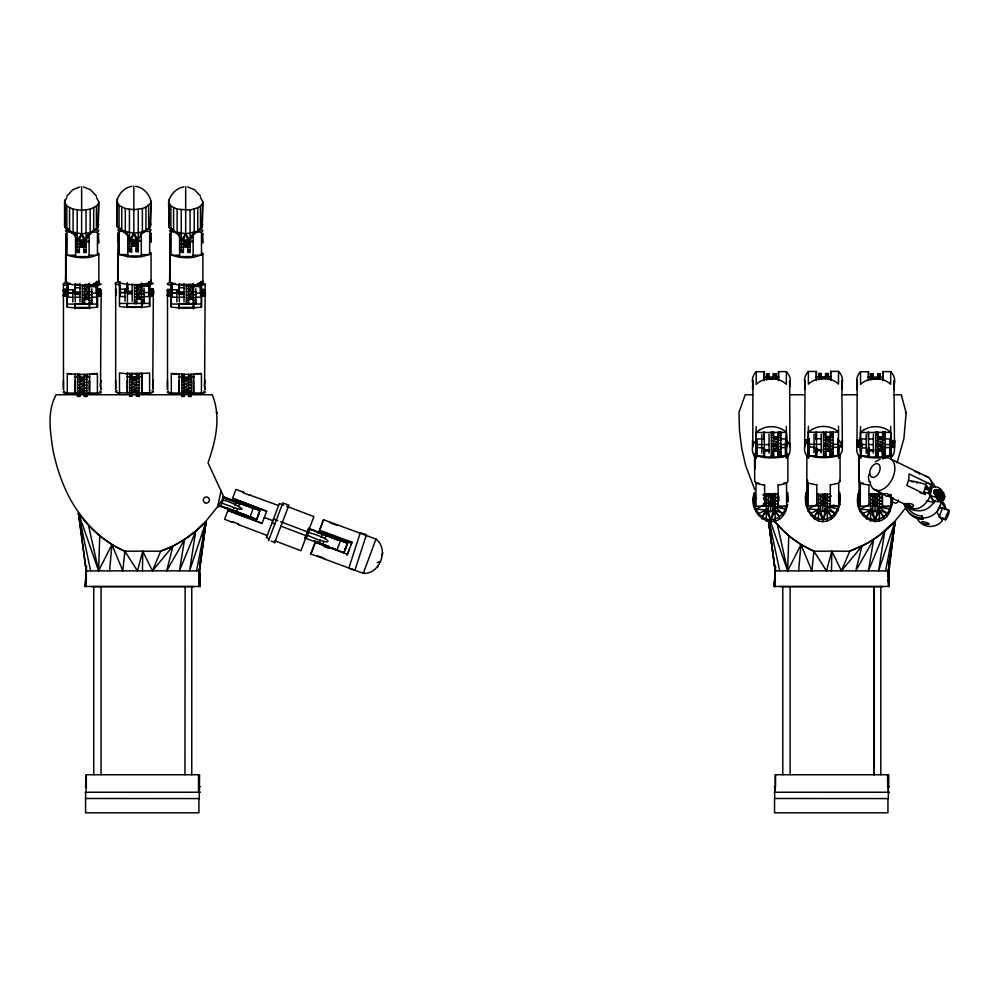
<?xml version="1.0" encoding="UTF-8"?>
<svg xmlns="http://www.w3.org/2000/svg" width="999" height="999" viewBox="0 0 999 999"><rect width="100%" height="100%" fill="white"/><g stroke="black" fill="none" stroke-linecap="round" stroke-linejoin="round"><path stroke-width="1.5" d="M63.461 296.191L67.045 296.179L67.17 282.467A18.993 2.448 0 0 0 67.283 285.452L67.033 284.278M79.982 293.231L75.237 293.731L79.982 293.718L75.237 293.244L75.237 291.995L79.982 291.995M84.553 299.475L89.298 299.275L84.553 298.601L89.298 297.502L84.553 296.041L89.298 294.343L84.553 293.843L89.298 292.507L89.311 284.378M89.435 386.176L89.435 389.872L89.435 384.94M101.124 381.368L101.111 380.382L100.637 382.592A4.595 1.199 88 0 0 100.599 386.176L101.111 389.872L100.612 387.662A4.608 1.161 -88.1 0 1 100.562 384.078L101.124 295.979C100.225 293.119 102.722 285.177 97.502 290.934L101.074 291.708C103.409 297.814 95.18 297.515 97.502 291.533L100.986 290.796L97.527 290.185L97.29 282.442L101.124 284.253L97.403 285.427L97.403 307.068A18.993 2.448 0 0 1 67.283 307.08L67.058 294.83L63.736 294.068L63.624 291.496L67.033 290.759L67.058 289.535L63.624 289.523M120.305 291.87L120.305 292.582L125.05 292.582L125 289.136M136.763 298.826L141.508 298.614L136.763 297.939L141.508 296.84L136.763 295.392L141.508 293.694L136.763 293.194L141.508 291.858L141.508 283.716M153.334 380.719L153.322 379.732L152.847 381.943A4.595 1.199 88 0 0 152.81 385.527L153.322 389.223L152.81 387.013A4.608 1.161 -88.1 0 1 152.772 383.429L153.334 295.317C154.458 292.045 152.397 285.352 149.713 290.284L153.284 291.046L149.7 291.895C149.9 305.02 158.366 285.527 149.738 289.186L153.309 289.648L149.713 290.284M167.657 289.498L171.104 289.523L171.079 290.721L167.657 291.471L167.507 295.891L171.091 296.141L171.116 289.772L167.495 289.76L167.507 296.141L171.091 296.141L171.204 282.43A18.993 2.448 0 0 0 171.316 285.414L171.316 307.055A18.993 2.448 0 0 0 201.448 307.03L201.336 282.417L205.17 284.228L204.608 384.053A4.608 1.161 -88.1 0 0 204.645 387.624L205.157 389.722L204.645 386.138A4.595 1.199 88 0 1 204.683 382.567L205.157 380.357L205.17 381.343M171.965 282.879L172.128 293.207L176.885 293.207L176.923 292.407M184.028 293.694L179.271 293.119L179.271 291.958L184.028 291.958M188.586 299.45L193.344 299.238L188.586 298.564L193.344 297.465L188.586 296.016L193.344 294.318L188.586 293.806L193.344 292.47L193.344 284.34M193.481 384.902L193.606 393.606L201.448 393.606A18.993 2.448 0 0 0 203.833 391.171M752.771 445.791L752.884 380.382L752.809 386.051M756.081 437.487L756.318 458.241L756.143 432.018M774.774 450.012C784.54 449.562 770.953 460.352 785.664 455.931L785.614 442.819L785.664 455.931A16.608 3.909 0 0 1 762.961 457.355L756.88 455.931L757.13 446.728M757.13 446.278L757.13 443.044M775.087 493.244L775.087 511.438L772.951 511.438L772.951 493.618M804.694 443.793L805.057 380.144L804.982 385.801M808.253 437.237L808.491 457.992L808.316 431.768M839.497 454.745A16.608 3.909 0 0 1 815.134 457.117L809.053 455.681L809.302 446.491M809.302 446.029L809.302 442.807M816.52 446.69L816.27 455.819L809.053 455.681L807.404 454.745M827.259 493.893L827.259 511.201L825.124 511.201L827.259 511.026L831.393 516.645L831.393 518.868C814.16 529.882 800.299 504.857 807.192 490.134M860.464 432.005L860.414 447.09L856.992 447.065L857.204 380.382L856.83 381.543M891.645 454.982A16.608 3.909 0 0 1 867.294 457.355L861.213 455.919L861.463 444.056M861.463 446.266L861.463 443.044M879.407 491.708L879.407 511.438L877.284 511.438L877.284 493.618M68.094 290.784L67.932 282.904L68.094 291.995M75.237 283.828L75.237 291.546M97.403 307.068L97.527 290.185L101.124 290.197M149.7 291.895L149.75 288.911L153.322 289.123M149.738 295.567C157.854 295.692 146.166 296.853 149.713 290.884L153.197 290.147L149.738 289.535L153.334 289.535M172.128 289.285L172.128 288.611L172.128 289.46M201.586 296.204C199.513 287.437 207.105 287.312 205.157 296.191M756.081 443.344L756.118 440.447L756.081 447.09M757.13 442.819L756.88 455.931L764.098 456.068L764.347 447.752L757.13 447.614L757.13 446.865M764.16 438.536L764.173 432.542M764.173 380.719L764.185 371.728L756.206 371.728A18.993 14.773 0 0 0 752.522 382.667M778.471 380.669L778.496 371.616L786.338 371.616A18.993 14.773 0 0 1 790.172 382.517L789.647 387.25M778.471 435.489L778.471 432.467M809.302 447.365C808.216 446.453 814.048 447.028 814.06 447.927M816.345 432.292L816.333 439.797L816.32 431.556M816.345 380.482L816.358 371.478L808.378 371.478A18.993 14.773 0 0 0 804.694 382.417M814.31 518.868L814.31 516.645L818.443 510.976L818.431 520.991M830.644 380.419L830.669 371.366L838.511 371.366A18.993 14.773 0 0 1 841.633 384.802M860.401 444.043L856.842 444.043L860.401 443.331L860.426 441.108L856.817 440.634L860.439 440.434L860.651 458.229L860.401 437.475M866.208 448.164L861.463 447.602L861.463 446.728M868.493 380.719L868.506 371.728L860.539 371.728A18.993 14.773 0 0 0 857.579 385.177M868.493 438.536L868.493 432.542M882.791 380.669L882.816 371.603L890.658 371.603A18.993 14.773 0 0 1 893.793 385.04M882.791 435.489L882.804 432.467M63.449 290.484C65.859 286.85 68.307 291.958 67.083 294.98L63.461 296.179L67.07 295.991L63.461 295.579L63.449 283.641M68.094 289.498L68.094 287.799L68.094 297.202L72.84 297.202M96.578 291.995L96.616 281.543M91.833 293.231L96.578 293.231L96.616 281.506M97.502 290.934L101.099 290.297L97.527 289.835C102.472 287.163 102.223 293.843 97.49 292.557M115.659 380.119L115.672 389.21L115.672 288.898L115.684 290.097M148.776 291.346L148.814 282.38L148.776 292.582L144.031 292.582M172.128 291.958L172.128 287.762M200.612 291.958L200.662 281.506M195.866 293.207L200.612 293.207L200.649 282.942M882.666 450.936L877.921 450.936L882.666 450.599L882.704 455.944L889.984 455.919L889.934 442.819L889.984 455.919L882.691 455.856L882.666 450.599L879.108 450.012M89.298 292.033L89.398 283.541M96.578 288.636L96.603 282.904M141.508 291.371L141.608 282.892M148.776 287.987L148.814 282.255M193.344 291.995L193.431 283.516M200.612 288.611L200.649 282.879M808.291 443.081L808.303 440.197L804.732 440.172L808.303 440.434L808.253 446.84M837.824 445.192L837.836 455.681L830.556 455.706L830.569 450.349L828.134 449.962M882.666 450.287L882.704 455.944M894.48 381.581L893.968 380.656A4.595 0.762 78 0 0 894.005 383.042L894.492 447.115L894.467 440.684L890.883 440.659L890.771 458.116C895.778 453.296 895.703 444.892 890.658 440.134L890.658 426.423M98.277 280.881A16.608 3.484 0 0 1 98.277 282.692L96.616 283.529A16.608 3.484 0 0 1 67.845 283.529L65.622 281.793L66.184 253.034M66.184 280.881L65.622 281.793L66.446 239.285L65.759 233.554L65.809 243.032L66.146 241.746M98.277 253.034L98.851 253.946C89.748 259.44 75.849 258.304 66.059 254.645L66.121 242.008M86.451 566.321L86.014 586.45L86.376 566.321M91.833 288.711L91.833 304.233L89.298 304.233L89.298 285.239L84.553 286.263L89.298 287.425L89.298 288.411M150.487 280.232A16.608 3.484 0 0 1 150.487 282.043L148.826 282.879A16.608 3.484 0 0 1 120.055 282.879L117.832 281.131L118.019 253.596C127.385 258.142 141.983 258.579 151.049 253.284L150.487 252.385M118.394 280.232L117.832 281.131L118.544 240.035M118.269 253.996L118.357 241.096M127.447 290.896L127.447 284.116M144.031 288.062L144.031 303.584L141.508 303.584L141.508 284.752M202.322 280.856A16.608 3.484 0 0 1 202.322 282.655L200.662 283.504A16.608 3.484 0 0 1 171.89 283.504L169.655 281.755L169.855 254.208C179.221 258.753 193.818 259.203 202.884 253.908L202.322 253.009M170.23 280.856L169.655 281.755L170.379 240.659M170.105 254.62L170.192 241.708M179.271 291.521L179.271 283.803M195.866 288.686L195.866 304.195L193.344 304.195L193.344 285.202M809.302 438.723L809.302 448.189L809.302 443.818M861.463 448.364L861.463 447.102M890.833 432.417L890.871 447.315L894.355 447.34L890.896 447.09L890.921 445.529M89.448 308.728L89.46 303.708L75.15 303.708L75.112 307.467L89.61 307.467L89.448 304.083L67.17 304.096L67.033 305.919M64.71 391.221A18.993 2.448 0 0 0 67.283 393.656L75.112 393.656L75.137 390.671M89.448 390.646L89.573 393.643L97.403 393.631L97.403 373.626L84.853 374.575L75.112 374.026M132.105 373.926L127.31 373.763L127.323 372.989L127.323 392.994L127.348 390.01M195.866 303.634L179.183 303.671L179.146 307.442L193.644 307.442L193.506 303.684L193.494 308.691M201.448 393.606L201.448 373.589L188.898 374.538L179.146 374.001M168.756 391.196A18.993 2.448 0 0 0 171.316 393.618L179.158 393.618L179.183 390.634M778.408 449.363L778.383 455.944M63.449 380.769L63.461 389.86L63.449 294.555M96.578 293.231L96.616 282.093L96.616 283.529L93.731 283.516L96.691 283.491M148.776 292.582L148.826 282.879M167.495 380.744L167.507 389.722L167.495 294.518M200.612 293.207L200.662 282.055L200.662 283.504L197.777 283.479L200.724 283.466M199.251 792.244L199.4 774.737L86.151 774.737L86.139 792.244M756.081 451.186L756.206 426.548M757.13 444.068L757.13 448.364M808.253 450.936L808.378 426.298M860.401 451.186L860.539 426.536M861.463 447.602L861.463 445.267M888.298 792.244L888.361 786.75M151.998 390.547A18.993 2.448 0 0 1 149.613 392.982L141.771 392.994L141.633 373.564M141.633 379.845L141.658 389.098M193.481 383.691L193.469 374.175M838.76 445.292L838.623 457.879L842.344 450.799L842.332 442.495L842.319 440.447L842.057 447.09L841.008 443.219L838.511 439.885L838.511 426.186M63.474 296.179L63.736 294.068M221.016 490.871L217.657 506.705L220.579 506.318L223.951 497.215L208.017 462.812C215.659 441.221 221.341 416.833 212.25 394.755L56.144 394.755C46.928 411.501 50.2 430.519 52.71 448.526C55.994 465.796 61.563 482.554 69.718 498.139C82.155 520.854 100.824 540.759 124.863 551.186L137.437 570.854L142.77 551.186L152.41 570.854L160.689 551.186C177.947 545.242 193.331 534.765 206.006 521.715L199.413 570.854L86.139 570.854L85.902 586.45L86.164 570.854L78.459 513.161C90.422 529.495 106.144 543.194 124.863 551.186L160.689 551.186L172.889 546.103L184.59 539.323L195.679 530.944L206.006 521.053L218.094 506.093M142.457 570.854L142.77 551.186M756.88 455.931L757.13 445.279M764.235 447.564L764.098 456.068L764.223 447.639M786.513 432.417L786.45 458.116C791.445 453.296 791.383 444.892 786.338 440.134L786.338 426.436M786.45 458.116L786.338 440.134M809.302 445.03L809.053 455.681L809.302 442.582M816.383 448.738L816.27 455.819L816.395 447.402M831.493 570.854L831.817 551.186L841.445 570.854L861.925 546.216L873.638 539.585L884.714 531.393L895.054 521.715L888.448 575.536M868.668 447.739L868.418 456.056L861.213 455.919L861.375 446.004M868.568 447.552L868.418 456.056L868.543 447.639M890.771 458.116L890.921 435.402M786.588 441.433L786.55 447.315L786.588 435.414M856.842 446.84L860.401 447.09L856.842 447.077L856.83 445.017L860.439 444.205L856.817 442.982L856.98 441.695L860.451 441.108L860.439 440.434M882.741 450.649L882.691 453.583L882.729 449.35L885.189 449.45M141.633 391.496L141.658 389.997M193.469 392.12L193.494 390.621M201.536 292.52L205.12 291.671L201.536 290.896L201.586 289.56L205.157 289.747M68.082 288.973L68.094 293.231L72.84 293.231M172.128 288.948L172.128 290.759M75.237 301.935L75.237 288.798M127.447 301.273L127.447 288.149M179.271 288.773L179.271 301.898M830.506 450.686L830.544 453.346L830.506 450.362L825.761 450.686L830.506 450.537L830.556 455.706L837.836 455.681L837.899 451.81M778.333 450.936L773.588 450.936L778.333 450.611M861.463 442.819L861.213 455.919M808.291 440.197L804.732 440.172M152.41 570.854L172.889 546.216L166.721 570.854L184.59 539.585L179.395 570.854L195.679 531.393L189.585 570.854L206.006 521.715L199.338 570.854L200.25 586.45L85.19 586.45L86.176 570.854L86.226 586.45M99.738 536.026L98.614 570.854L111.913 544.642L122.84 570.854L124.863 551.186M788.773 536.026L787.649 570.854L800.961 544.642L788.773 536.026L773.9 521.003M75.25 289.023L75.3 293.157L75.3 292.407M127.46 288.361L127.447 292.595L132.193 293.069L127.447 293.069L132.193 293.069M179.296 288.986L179.345 293.119L184.028 293.207M85.777 583.329L86.251 570.854L78.459 513.161L98.614 570.854L88.524 525.474M775.174 586.45L775.174 570.854L768.506 520.754L775.336 570.854L774.999 578.658L775.486 566.321L774.525 586.45M856.817 440.409L856.98 441.695L860.451 442.482L856.842 443.306L860.401 443.331M890.883 447.315L894.492 447.115M67.033 295.554L63.474 295.929C74.775 295.592 56.106 296.041 67.058 294.83M85.777 583.329L86.301 570.854L86.301 583.329M85.477 586.45L86.251 570.854M68.094 288.798L68.094 289.847L75.225 289.735L75.125 284.116M257.642 516.758L258.903 513.386M946.69 516.758L947.939 513.386M100.999 295.604L97.527 295.941L101.124 296.216L97.527 296.216L101.111 295.617L97.515 295.017L101.099 294.268M891.608 497.09L892.07 501.96L891.745 499.687M775.274 586.45L775.274 570.854L774.35 586.45L775.212 570.854L768.518 520.754M85.302 586.45L86.226 570.854M774.35 586.45L775.261 570.854M98.327 235.102L98.664 243.032L98.277 236.838M905.069 504.882A19.655 18.819 -33.4 0 0 920.329 519.243L922.851 519.305L922.002 515.909C915.771 515.896 909.889 512.025 907.204 506.418M922.851 519.305L922.002 515.909M119.38 281.805L119.38 284.865A18.993 2.448 0 0 1 119.38 281.805L119.493 306.431A18.993 2.448 0 0 0 149.613 306.418L149.5 281.793L153.334 283.604L149.613 284.777L149.5 281.793M171.316 307.055L171.204 304.071L201.336 304.046M109.59 570.854L111.913 544.642M798.638 570.854L800.961 544.642L813.898 551.186L849.737 551.186L867.856 542.919L879.257 535.339L895.054 521.053L906.692 506.705M97.403 285.427L97.552 283.941M201.336 282.417L201.448 285.402L205.17 284.228M307.342 535.064L307.305 535.114C333.167 547.639 336.101 540.072 308.341 532.417L306.044 538.511L305.107 538.049L305.869 536.051M774.812 521.466C785.239 534.303 798.863 544.38 813.898 551.186L811.887 570.854L800.961 544.642M787.187 506.193C780.356 536.013 745.891 517.095 754.17 492.944L754.17 495.167M787.424 499.687L787.749 501.96L787.187 492.944L787.761 500.686L787.761 498.451M805.756 500.437L806.343 492.707M839.647 500.961L839.497 494.08M839.934 498.214C840.259 505.906 837.711 514.06 831.393 518.868M891.795 501.211L892.095 498.451C892.494 536.625 847.689 522.09 859.352 490.384M857.916 500.674L858.491 492.944M881.717 493.219L886.088 496.066L891.245 495.741L890.871 494.305M306.243 535.052L306.531 534.153M894.492 446.678L890.908 446.029L894.48 445.292L890.896 444.418L894.467 443.568L894.467 440.684M830.544 455.619L830.519 450.049M118.319 241.358L118.007 242.382L117.969 232.892L118.556 239.985M170.155 241.983L169.842 242.994L169.793 233.516L170.379 240.609M787.424 493.156L787.324 498.551M193.469 389.835L193.469 380.469M98.377 235.714L98.714 233.554L98.426 234.303M150.587 235.065L150.911 232.892L150.874 242.382L150.487 236.176M202.422 235.677L202.747 233.516L202.697 242.994L202.322 236.8M939.31 490.884C941.47 494.468 934.852 496.491 933.815 492.819C933.128 488.012 940.671 489.098 940.796 493.356M923.863 491.958L928.433 493.081L931.205 490.796L929.757 488.511L932.454 486.55L929.969 495.042C941.782 502.435 946.94 485.839 932.454 486.55L931.068 483.928L926.498 482.817L923.863 491.958L925.486 494.592A18.569 3.584 16.1 0 0 919.817 492.669M929.969 495.042L932.941 499.987C941.32 505.419 949.612 497.227 941.033 490.034M199.251 586.45L199.251 570.854L206.006 521.715L196.578 570.854M199.413 586.45L199.325 570.854L201.436 555.794L200.3 560.314M859.739 497.327L859.128 501.96L859.165 492.457L859.702 494.705M203.409 537.075L206.006 521.715L204.32 530.656M891.657 541.683L892.182 538.611M892.706 535.539L895.054 521.715L878.62 570.854L884.714 531.393L868.443 570.854L873.638 539.585L855.756 570.854L861.925 546.216L849.737 551.186L841.445 570.854M203.184 536.613L203.759 533.628M892.507 535.114L893.081 532.142M893.643 529.158L895.054 521.715L888.373 570.854L888.298 586.45M790.172 443.593L789.884 447.34L789.685 383.054A4.595 0.762 78 0 1 789.635 380.656L790.159 382.517M885.614 570.854L895.054 521.715L888.298 570.854L888.935 586.45L888.448 570.854L775.174 570.854L774.225 586.45L889.285 586.45L888.373 570.854L890.471 555.794L888.586 563.324M839.447 493.931L839.497 498.301M75.037 235.227L66.833 229.57L64.548 225.299L64.548 201.798L66.833 197.54M64.548 225.299L65.122 223.102M87.2 235.976L98.139 227.51L98.726 201.798L96.428 197.54M98.139 227.51L98.726 201.798M127.248 234.578L117.333 226.86L116.758 201.149C118.481 193.906 124.463 187.425 132.005 186.289M116.758 224.65L117.333 222.44M140.559 234.515L150.35 226.86L150.936 201.149C149.201 193.906 143.219 187.425 135.677 186.289M150.35 226.86L150.936 201.149M179.071 235.202L169.168 227.485L168.581 201.773C170.317 194.53 176.299 188.049 183.841 186.913M168.581 225.275L169.168 223.064M202.185 203.983L200.474 206.031L200.474 229.533L191.184 235.964L202.185 227.485L202.76 201.773L200.474 197.502M202.185 227.485L202.76 201.773M770.679 521.965L772.951 511.263L775.087 511.251L779.22 516.883L779.22 519.105M822.851 521.715L825.124 511.026L825.124 493.518M874.999 521.953L877.284 511.263L879.407 511.251L883.541 516.883L883.541 519.105M831.817 551.186L826.485 570.854L813.898 551.186M935.002 500.337L934.34 502.622L928.433 493.081L931.068 483.928L933.291 487.512M926.585 485.964L925.598 489.36L928.034 488.136L926.585 485.964L928.833 489.522M940.296 504.895L936.887 512.275L942.432 520.679L939.784 523.251A15.36 14.698 -33.4 0 1 916.72 517.445M336.975 525.062A4.308 0.712 20.2 0 0 337.65 524.937L375.961 539.085C389.385 549.05 379.907 574.462 363.311 573.351L324.987 559.203A4.308 0.712 20.2 0 0 321.216 557.042A4.308 0.712 20.2 0 0 316.908 556.218L310.864 553.983L315.222 542.357L347.502 554.283L351.96 542.182L319.692 530.269L319.156 531.331L351.436 543.256L351.96 542.182M330.544 522.852A4.308 0.712 20.2 0 1 329.558 521.94L323.514 519.717L319.692 530.269M348.738 568.356L360.289 532.767L366.433 534.765L354.882 570.354M363.449 572.914L375.961 539.085L375.674 539.81M377.56 567.37L378.246 565.422M806.343 494.93L807.617 491.083M79.358 240.459L81.631 233.828L81.631 186.825M131.568 239.797L133.841 233.179L133.841 186.176M183.391 240.422L185.677 233.803L185.677 186.788M307.779 532.779L308.516 530.506L307.567 532.692M897.065 462.812L903.895 438.723L906.193 412.337M306.98 534.253L306.243 536.513L307.192 534.328M347.552 553.758L349.175 549.338M234.028 507.579C256.044 514.597 225.936 498.751 222.74 500.499L221.766 503.084L234.028 507.579L232.817 510.864L219.543 505.844M234.965 505.044L236.189 501.76M237.625 508.941L236.426 512.2L243.182 514.66L241.159 513.923M238.586 506.356L239.797 503.096L246.541 505.594L243.544 504.495M244.081 515.034L249.975 517.182L253.346 508.079L249.8 506.705L260.015 510.489L256.631 519.592L219.43 505.781L217.657 506.705L223.951 497.215L222.927 496.74M256.631 519.592L259.852 510.414L222.802 496.678L226.423 499.125M319.156 531.331L323.514 519.717M315.222 542.357L310.864 553.983M350.824 544.892L351.436 543.256M939.01 517.182L942.394 508.079L941.533 507.729M948.888 510.414C937.349 532.604 955.893 508.491 945.928 509.453M382.03 555.182L382.904 552.884M318.856 543.356L320.155 539.922M268.494 540.709L282.854 502.897L288.886 505.194L274.525 542.994M305.906 535.614L305.007 537.999L329.233 547.215L327.66 546.64M307.267 532.042L308.616 528.459L347.565 543.206L343.968 552.734L333.266 548.701M308.728 528.521L307.205 532.38M308.341 532.417L309.653 528.971L308.616 528.459L311.139 530.194M321.166 537.262L322.465 533.816M322.652 544.78L323.938 541.383M324.962 538.661L326.248 535.239L328.097 535.914M323.688 545.067L336.925 550.137L340.534 540.596L336.875 539.16L347.565 543.206M868.705 475.487L869.667 473.002A7.355 4.595 -64 0 1 877.122 463.623A7.355 4.595 -64 0 1 878.271 473.863A7.355 4.595 -64 0 1 869.842 474.587L869.667 473.002M929.807 496.565L928.608 499.063A17.408 10.864 -64 0 1 911.076 507.38L887.537 495.904M346.965 555.344L347.502 554.283M317.183 532.742L317.495 532.192L347.427 543.131L343.968 552.734M756.405 497.627L753.583 498.451C753.471 508.254 759.989 519.393 770.679 519.73L775.087 511.263L766.27 511.213L762.125 516.883L762.125 519.105M805.756 498.214C805.644 508.016 812.162 519.143 822.851 519.492L827.259 511.026L820.566 510.976L822.851 519.492C830.331 519.28 836.55 513.261 838.498 506.281L827.259 506.818L834.927 513.261L834.927 515.484M857.916 498.451C857.791 508.254 864.322 519.38 874.999 519.73L879.407 511.263L870.591 511.213L866.458 516.883L866.458 519.105M98.139 204.008L96.428 206.069L90.172 209.191L90.172 232.692L86.039 240.497L83.916 240.497M150.35 203.359L145.929 207.18L142.382 208.541L142.382 232.043L138.249 239.835L136.114 239.835M764.597 485.202L756.88 483.603L754.832 481.331M755.232 503.708L754.657 504.72L755.981 506.168L764.597 506.168L764.597 484.627M787.886 504.72L786.563 506.168L778.146 506.168L778.146 484.627M816.77 484.952L809.053 483.366L806.83 481.418L807.754 480.194M807.404 503.471L806.83 504.483L808.154 505.919L816.77 505.919L816.77 484.39M840.059 455.269L840.059 481.418L837.836 483.366L830.319 484.94M858.99 481.655L858.99 455.494L858.99 481.655L861.213 483.603L868.93 485.189M859.552 480.644L859.177 481.318L858.99 455.494M859.552 503.708L858.99 504.72L860.301 506.156L868.93 506.156L868.93 484.627M84.903 245.517L83.916 245.517L83.916 247.24L86.039 247.24L83.916 244.006L86.039 244.056M137.113 244.867L136.114 244.867L136.114 246.591L138.249 246.591L136.114 243.356L138.249 243.406M188.948 245.492L187.949 245.492L187.949 247.215L190.085 247.215L187.949 243.981L190.085 244.031M762.125 516.883L766.27 510.102L755.881 509.09L755.881 511.326M814.31 516.645L818.443 509.865L808.054 508.853L808.054 511.076M866.458 516.883L870.591 510.102L860.201 509.09L860.201 511.313M766.258 521.241L766.27 511.213L770.679 519.73C778.159 519.517 784.377 513.511 786.325 506.53L775.087 507.067L782.754 513.498L782.754 515.734M870.579 521.228L870.591 511.213L874.999 519.73C882.479 519.517 888.698 513.511 890.658 506.53L879.407 507.067L887.087 513.498L887.087 515.721M772.552 445.142L773.588 445.154L773.588 443.481L771.378 443.481L773.588 446.615L771.378 446.565M824.724 444.905L825.761 444.905L825.761 443.244L823.551 443.244L825.761 446.366L823.551 446.316M876.885 445.142L877.921 445.142L877.921 443.481L875.698 443.481L877.921 446.603L875.698 446.565M117.832 281.131L118.394 252.385M169.655 281.755L170.23 253.009M96.428 206.069L96.428 229.57L90.172 232.692L81.631 233.828L77.223 240.459L73.089 232.692L73.089 209.191L66.833 206.069L64.548 201.798M148.639 205.419L148.639 228.921L142.382 232.043L133.841 233.179L129.433 239.797L125.3 232.043L125.3 208.541L119.043 205.419L116.758 201.149M200.474 206.031L197.752 207.804L197.752 231.306L185.677 233.803L181.269 240.422L177.135 232.655L177.135 209.153L170.879 206.031L168.581 201.773M842.344 389.298L841.782 389.398A4.608 0.737 -78.4 0 1 841.82 387.013L841.807 380.407A4.595 0.762 78 0 0 841.857 382.804L842.344 443.356M894.492 389.535L893.93 389.647A4.608 0.737 -78.4 0 1 893.968 387.25L894.48 382.517M66.783 196.154L72.74 189.748L79.808 186.95M839.722 492.42L839.922 501.71L839.597 499.438M88.112 234.728L90.172 232.692M140.322 234.078L142.382 232.043M87.138 236.001L93.719 231.331L93.719 207.829M140.447 234.565L145.929 230.682L145.929 207.18M875.449 461.75L880.057 459.203M807.404 452.722L809.053 451.773M830.319 484.39L830.319 505.919L838.735 505.919L840.059 504.483L839.497 503.471M882.467 493.768L882.467 506.156L890.896 506.156L892.207 504.72L891.645 503.708M763.573 499.188L766.27 497.814L763.448 497.964M66.933 229.458L65.622 230.732L66.184 231.643L71.291 232.055M91.883 232.055L97.452 232.055L98.851 230.732L97.527 229.458L94.718 229.458M119.143 228.796L117.832 230.082L119.218 231.406L124.912 231.406M142.707 231.406L149.663 231.406L151.049 230.082L149.738 228.796L146.928 228.796M170.979 229.42L169.655 230.707L170.23 231.606L175.325 232.03M195.929 232.03L201.486 232.03L202.884 230.707L201.573 229.42L198.764 229.42M755.881 509.09L766.27 503.958L763.248 503.958M808.054 508.853L818.443 503.721M860.201 509.09L870.591 503.958M770.679 497.015L772.951 495.904L770.679 494.842M822.851 496.778L825.124 495.666L822.851 494.592M874.999 497.015L877.284 495.904L874.999 494.83M770.679 495.954L768.393 497.065L770.679 498.164M822.851 495.716L820.566 496.815L822.851 497.927M874.999 495.954L872.726 497.052L874.999 498.164M768.393 494.855L770.679 493.768M872.726 494.855L874.999 493.768M770.679 499.225L772.951 498.139M822.851 498.976L825.124 497.889M874.999 499.213L877.284 498.126M91.234 231.943L96.428 229.57M144.743 230.694L148.639 228.921M197.877 230.719L200.474 229.533M770.679 500.312L768.393 501.348L770.679 502.247M822.851 500.074L820.566 501.111L822.851 501.998M874.999 500.312L872.726 501.348L874.999 502.247M766.27 510.102L758.591 513.498L758.591 515.734M818.443 509.865L810.763 513.261L810.763 515.484M870.591 510.102L862.911 513.498L862.911 515.721M767.407 511.001L768.393 510.564L766.27 510.564L768.393 511.376L768.393 493.506M819.58 510.751L820.566 510.314L818.443 510.314L820.566 511.138L820.566 494.605M871.727 510.988L872.726 510.564L870.591 510.564L872.726 511.376L872.726 493.506M779.12 496.216L775.087 497.852L779.307 498.051M831.293 495.966L827.259 497.602L830.069 497.739M882.092 496.753L879.407 497.852L882.229 497.977M81.631 243.219L79.358 244.131L81.631 244.842M133.841 242.57L131.568 243.481L133.841 244.193M185.677 243.182L183.391 244.093L185.677 244.817M825.249 444.068L830.506 442.058L825.761 440.309M177.135 209.153L190.097 210.015L197.752 207.804M377.272 562.649L379.657 561.763M81.631 243.981L83.916 243.157L81.631 242.432M133.841 243.331L136.114 242.495L133.841 241.783M185.677 243.956L187.949 243.119L185.677 242.395M770.679 503.071L772.951 502.26L770.679 501.286M822.851 502.834L825.124 502.022L822.851 501.036M874.999 503.071L877.284 502.26L874.999 501.286M936.687 489.522L939.659 494.468L938.161 494.805L935.176 489.86M81.631 242.02L79.358 241.733L81.631 240.971M133.841 241.371L131.568 241.084L133.841 240.322M185.677 241.983L183.391 241.696L185.677 240.946M89.298 287.425L84.553 288.923L89.298 290.659M141.508 287.762L141.508 286.775L136.763 288.274L141.508 290.01M193.344 288.374L193.344 287.4L188.586 288.898L193.344 290.634M804.832 440.584L805.494 440.634L804.67 443.057L808.303 442.245L804.832 441.458L807.804 440.796M857.005 441.083L857.654 440.871L856.992 440.834M337.637 524.925L329.57 521.953M316.92 556.218L324.987 559.203M763.448 495.566L766.27 494.755L763.248 494.293M149.713 294.218L152.947 293.456L149.713 292.595L152.959 291.733M779.12 506.031L775.087 507.067L785.476 509.09L785.476 511.326M833.978 505.094L827.259 506.818L837.649 508.853L837.649 511.076M883.441 506.031L879.407 507.067L889.797 509.09L889.797 511.313M66.596 292.645L63.624 291.658L67.083 290.896L63.449 290.259C74.688 288.449 55.719 290.672 67.033 290.759L63.474 290.147M170.629 292.607L167.657 291.633L171.129 290.859L167.495 290.222L167.507 289.498M856.817 443.294L860.451 442.482L856.83 441.695M856.98 445.779L860.426 445.042L856.867 444.18L856.83 445.017M768.743 379.42L768.743 373.688L766.558 374.101L768.743 373.863M820.404 373.726L818.743 373.863L820.916 373.439L820.916 379.183L825.561 378.384L820.916 378.022L825.561 378.047M873.064 379.42L873.064 373.688L870.891 374.101L873.064 373.863M73.089 209.191L81.631 210.339L90.172 209.191M125.3 208.541L133.841 209.678L142.382 208.541M81.631 246.029L79.358 246.503L83.916 246.716L81.631 246.378M133.841 245.379L131.568 245.841L136.114 245.729L133.841 245.217M185.677 245.991L183.391 246.466L187.949 246.341M153.309 293.619L149.725 294.355L153.322 294.967M205.145 294.243L201.561 294.98L205.145 295.592C202.248 295.617 201.124 299.063 201.548 291.508L205.032 290.759L201.561 290.16L205.17 290.16M130.857 373.626L129.695 373.863L138.998 373.826L136.526 373.838M805.494 440.634L804.819 440.409M857.005 441.009L857.654 440.871M842.319 445.054L838.76 445.791L842.332 446.428M894.355 444.28L890.883 443.618L894.492 443.593L890.871 442.707L894.48 441.97L890.858 441.321M890.871 442.707L894.442 441.97L890.908 441.883L894.48 441.358M778.109 501.685L775.087 500.924L779.307 500.099M770.679 504.97L768.393 505.731M830.281 501.436L827.259 500.674L830.069 500.124M822.851 504.72L820.566 505.169L825.124 504.994M882.429 501.673L879.407 500.924L882.229 500.374M874.999 504.97L872.726 505.731M201.536 290.896C205.994 290.759 206.269 288.786 201.573 289.81L205.095 290.534M129.695 379.121L136.526 378.384L131.868 378.022L136.526 378.047M82.018 391.158L79.695 391.558L84.353 391.92L79.695 391.883L84.353 391.808L79.695 391.246M186.351 391.158L184.016 391.558L188.674 391.92L184.016 391.883L188.674 391.808L184.016 391.246M771.066 379.021L773.388 378.621L768.743 378.259M875.386 379.021L877.721 378.621L873.064 378.259M860.426 445.804L856.83 446.403L860.414 446.865L856.992 447.065L860.401 447.09L856.842 446.978M141.508 284.865L136.763 285.614L141.508 286.775M139.136 298.164L136.763 298.539L141.508 298.826M856.83 441.633L860.426 441.108M822.851 505.132L825.124 504.807L822.851 504.22M826.947 437.087L830.506 436.625L825.761 436.463M773.588 450.774L778.333 450.149L773.588 449.088L778.333 447.664L773.588 445.991M825.761 450.537L830.506 449.9L825.761 448.838L830.506 447.427L825.761 445.741M877.921 450.774L882.666 450.149L877.921 449.088L882.666 447.664L877.921 445.979M63.624 293.019L64.286 292.932L63.649 292.507M115.834 292.37L116.496 292.282L115.847 291.858M167.657 292.982L168.332 292.907L167.682 292.482M167.507 290.11L171.079 290.721C159.952 290.734 178.609 289.148 167.507 289.698L171.079 290.122M890.921 441.333L894.48 440.921L890.883 440.659L890.921 441.433M772.951 505.232L770.679 505.494L772.951 505.057L770.679 504.47M877.284 505.232L874.999 505.494L877.284 505.044L874.999 504.47M81.631 246.603L83.916 246.378M153.197 294.942L149.725 295.292L153.334 295.317M201.561 295.904L205.032 295.567M778.146 485.177L785.664 483.603L787.886 481.655L787.886 453.971M778.146 494.592L764.597 494.617M830.319 494.355L816.77 494.368M882.467 494.592L868.93 494.605M75.562 241.308L77.934 241.096M127.772 240.659L130.145 240.447M763.174 494.992L766.27 494.755M137.063 373.926L149.613 372.977L149.613 392.982M778.333 436.713L773.588 437.038L778.333 437.824L773.588 439.023L780.868 440.422M830.506 436.463L825.761 436.8L830.506 437.587L825.761 438.786L830.506 440.309M882.666 436.7L877.921 437.038L882.666 437.824L877.921 439.023L885.189 440.422M922.202 517.445L922.976 517.395M820.566 505.494L825.124 505.457M97.54 296.216L101.111 296.041M205.157 296.004L201.586 296.191L205.157 296.204M753.583 498.451L756.405 498.314M131.568 246.029L136.114 246.066L131.568 245.255M183.391 246.653L187.949 246.691L185.677 246.341M70.242 283.491L67.845 283.529L68.094 293.231L72.89 293.182L72.877 292.445M175.474 283.441L171.89 283.504L172.128 293.207L176.923 293.144L176.835 289.76M120.217 289.223L127.422 289.086L127.36 284.877M179.171 284.091L179.258 289.71L172.053 289.847L171.928 282.817M131.868 391.308L136.526 391.67L131.868 391.645L136.526 391.558L131.868 390.996M125.087 292.532L120.305 292.582L120.055 282.879M79.358 241.733L83.916 241.708L81.631 241.433M131.568 241.084L136.114 241.059L133.841 240.784M183.391 241.696L187.949 241.671L185.677 241.408M179.271 293.119L179.345 292.382M770.679 505.731L772.951 505.706L768.393 505.644L772.951 505.706M874.999 505.731L877.284 505.706L872.726 505.644L877.284 505.706M148.839 282.854L148.863 285.714L141.571 285.776L148.863 285.714L148.839 281.918M96.628 282.567L96.653 286.363L89.361 286.426L89.348 283.903M200.674 282.542L200.699 286.326L193.406 286.388L193.394 283.866M141.583 284.328L148.876 284.278M89.373 284.977L96.678 284.927M193.419 284.94L200.712 284.902M148.863 285.714L141.571 285.689M96.616 282.093L96.653 286.363L89.361 286.413L89.336 283.529M200.699 286.326L193.406 286.376L200.699 286.326L200.662 282.055M84.353 378.259L79.695 378.296L84.353 378.933M188.674 378.259L184.016 378.296L188.674 378.933M773.388 378.259L768.743 378.296L773.388 378.933M877.721 378.259L873.064 378.296L877.721 378.933M778.333 446.578L780.868 446.565M830.506 446.341L833.041 446.316M882.666 446.578L885.189 446.565M132.193 292.582L127.447 292.595L127.447 291.346L132.193 291.346M141.658 303.434L119.38 303.446M92.183 373.638L97.403 373.626M196.216 373.601L201.448 373.589M827.259 503.746L830.281 503.746M775.087 503.996L778.109 503.983M879.407 503.996L882.429 503.983M825.124 509.902L827.259 509.89L834.927 513.261M138.249 239.273L138.249 251.848L136.114 251.773L136.114 239.797L129.433 239.797L129.42 209.39M86.039 252.422L83.916 252.497L83.916 240.459L77.223 240.459L77.21 210.04M127.772 241.159L130.782 241.159M136.801 241.159L141.309 241.159M86.101 241.808L89.111 241.808M188.636 241.77L193.144 241.77M129.433 243.381L131.568 243.381M77.223 244.031L79.358 244.031M181.269 243.993L183.391 243.993M129.433 246.566L131.568 246.566M77.223 247.215L79.358 247.215M181.269 247.19L183.391 247.19M129.433 249.151L131.568 249.151M136.114 249.163L138.249 249.163M77.223 249.8L79.358 249.8M83.916 249.812L86.039 249.812M181.269 249.775L183.391 249.775M187.949 249.787L190.085 249.787M129.433 250.961L131.568 250.961M136.114 250.961L138.249 250.961M77.223 251.611L79.358 251.611M83.916 251.611L86.039 251.611M181.269 251.586L183.391 251.586M187.949 251.573L190.085 251.573M131.568 251.81L129.433 251.86L129.433 239.348M77.223 252.46L79.358 252.522L79.358 240.21M181.269 252.422L183.391 252.485L183.391 240.185M127.772 254.608L119.218 254.608L119.218 231.406M141.309 254.608L149.663 254.608L149.663 231.406M179.595 255.232L171.054 255.232L171.054 232.03M193.144 255.232L201.486 255.232L201.486 232.03M75.562 255.269L67.02 255.269L67.02 232.055M89.111 255.269L97.452 255.269L97.452 232.055M127.772 255.956L141.309 255.956M75.562 256.606L89.111 256.606M179.595 256.568L193.144 256.568M75.562 284.453L80.07 284.453M84.59 284.453L89.111 284.453M179.595 284.415L193.144 284.415M134.54 285.264L136.763 285.264M82.33 285.914L84.553 285.914M186.376 285.889L188.586 285.889M75.237 287.762L79.982 287.762M179.271 287.737L184.028 287.737M134.54 288.062L136.763 288.062M82.33 288.711L84.553 288.711M186.376 288.686L188.586 288.686M134.54 291.109L136.763 291.109M141.508 291.109L144.031 291.109M82.33 291.758L84.553 291.758M89.298 291.758L91.833 291.758M186.376 291.733L188.586 291.733M193.344 291.733L195.866 291.733M136.763 293.194L141.508 293.194M84.553 293.843L89.298 293.843M127.447 293.768L132.193 293.768M188.586 293.806L193.344 293.806M134.54 294.193L136.763 294.193M141.508 294.193L144.031 294.193M75.237 294.418L79.982 294.418M179.271 294.393L184.028 294.393M82.33 294.842L84.553 294.842M89.298 294.842L91.833 294.842M186.376 294.817L188.586 294.817M193.344 294.817L195.866 294.817M125.05 296.553L120.305 296.553L120.305 292.395M144.031 296.553L148.776 296.553L148.776 287.113M75.237 297.202L79.982 297.202M91.833 297.202L96.578 297.202L96.578 287.762M134.54 297.115L136.763 297.115M141.508 297.115L144.031 297.115M176.885 297.178L172.128 297.178L172.128 287.737M179.271 297.178L184.028 297.178M195.866 297.178L200.612 297.178L200.612 287.737M82.33 297.764L84.553 297.764M89.298 297.764L91.833 297.764M186.376 297.739L188.586 297.739M193.344 297.739L195.866 297.739M134.54 299.675L136.763 299.675M141.508 299.675L144.031 299.675M82.33 300.324L84.553 300.324M89.298 300.324L91.833 300.324M186.376 300.287L188.586 300.287M193.344 300.287L195.866 300.287M141.508 300.549L144.031 300.549M134.54 301.686L136.763 301.686M141.508 301.686L144.031 301.686M82.33 302.335L84.553 302.335M89.298 302.335L91.833 302.335M141.508 302.297L144.031 302.297M186.376 302.297L188.586 302.297M193.344 302.297L195.866 302.297M134.54 303.009L136.763 303.009M141.508 303.009L144.031 303.009M134.54 303.334L136.763 303.334M141.508 303.334L149.5 303.434M82.33 303.671L84.553 303.671M89.298 303.671L91.833 303.671M90.759 304.083L97.29 304.083L97.552 305.569M127.323 373.376L141.808 373.376M820.916 373.439L818.743 373.439L818.743 379.87M67.283 393.656L67.283 373.651L71.204 373.651M171.316 393.618L171.316 373.614L176.548 373.614M768.743 373.688L766.558 373.688L766.558 380.107M818.743 373.826L820.916 373.826M873.064 373.688L870.891 373.688L870.891 380.107M766.558 374.063L768.231 373.976M773.388 374.063L775.873 374.063M870.891 374.063L872.552 373.976M877.721 374.063L880.194 374.063M129.695 374.95L131.868 374.95M136.526 374.95L138.998 374.95M818.743 374.95L820.916 374.95M825.561 374.95L828.046 374.95M77.522 375.199L79.695 375.199M84.353 375.199L86.826 375.199M181.843 375.199L184.016 375.199M188.674 375.199L191.159 375.199M766.558 375.199L768.743 375.199M773.388 375.199L775.873 375.199M870.891 375.199L873.064 375.199M877.721 375.199L880.194 375.199M129.695 376.76L131.868 376.76M136.526 376.76L138.998 376.76M818.743 376.76L820.916 376.76M825.561 376.76L828.046 376.76M126.723 376.81L130.082 376.81M131.244 376.81L137.45 376.81M138.287 376.81L141.97 376.81M815.771 376.81L826.123 376.81M827.334 376.81L831.018 376.81M74.55 377.06L89.798 377.06M178.883 377.06L194.118 377.06M763.598 377.06L778.833 377.06M867.919 377.06L883.166 377.06M136.526 379.121L138.998 379.121M77.522 379.37L79.695 379.37M84.353 379.37L86.826 379.37M181.843 379.37L184.016 379.37M188.674 379.37L191.159 379.37M129.695 381.868L136.526 380.369L131.868 379.183M138.998 381.868L131.868 383.554L136.526 385.327L131.868 387.088L136.526 388.686L131.868 390.022L136.526 390.996M77.522 382.118L84.353 380.607L79.695 379.42L84.353 378.621L79.695 378.259M86.826 382.118L79.695 383.791L84.353 385.577L79.695 387.325L84.353 388.923L79.695 390.259L84.353 391.246M181.843 382.118L188.674 380.607L184.016 379.42L188.674 378.621L184.016 378.259M191.159 382.118L184.016 383.791L188.674 385.577L184.016 387.325L188.674 388.923L184.016 390.259L188.674 391.246M129.695 384.815L131.868 384.815M136.526 384.815L138.998 384.815M77.522 385.065L79.695 385.065M84.353 385.065L86.826 385.065M181.843 385.065L184.016 385.065M188.674 385.065L191.159 385.065M129.695 387.774L131.868 387.774M136.526 387.774L138.998 387.774M77.522 388.024L79.695 388.024M84.353 388.024L86.826 388.024M181.843 388.024L184.016 388.024M188.674 388.024L191.159 388.024M129.695 390.522L131.868 390.522M136.526 390.522L138.998 390.522M77.522 390.771L79.695 390.771M84.353 390.771L86.826 390.771M181.843 390.771L184.016 390.771M188.674 390.771L191.159 390.771M131.868 391.645L136.526 391.645M117.832 392.919L150.874 392.919M65.659 393.169L98.701 393.169M169.98 393.169L203.022 393.169M752.984 394.755L745.192 394.755L738.985 412.337L739.485 430.544L741.758 448.526L745.778 465.984L754.782 489.672M790.384 394.755L804.22 394.755M842.257 394.755L857.654 394.755M893.493 394.755L901.285 394.755L906.218 413.186L905.306 412.337M77.522 394.955L79.695 394.955M84.353 394.955L86.826 394.955M181.843 394.955L184.016 394.955M188.674 394.955L191.159 394.955M129.695 395.854L131.868 395.854M771.378 432.255L773.588 432.255M778.333 432.255L780.868 432.255M875.698 432.255L877.921 432.255M882.666 432.255L885.189 432.255M823.551 433.116L825.761 433.116M830.506 433.116L833.041 433.116M771.378 433.366L773.588 433.366M778.333 433.366L780.868 433.366M875.698 433.366L877.921 433.366M882.666 433.366L885.189 433.366M823.551 434.94L825.761 434.94M830.506 434.94L833.041 434.94M771.378 435.189L773.588 435.189M778.333 435.189L780.868 435.189M875.698 435.189L877.921 435.189M882.666 435.189L885.189 435.189M823.551 437.35L825.761 437.35M830.506 437.35L833.041 437.35M771.378 437.599L773.588 437.599M778.333 437.599L780.868 437.599M875.698 437.587L877.921 437.587M882.666 437.587L885.189 437.587M816.445 438.723L821.203 438.723M761.875 438.961L757.13 438.961L757.13 448.426M780.868 438.961L785.614 438.961L785.614 448.426M866.208 438.961L861.463 438.961L861.463 448.426M868.606 438.961L873.351 438.961M885.189 438.961L889.934 438.961L889.934 448.426M823.551 440.184L825.761 440.184M830.506 440.184L833.041 440.184M771.378 440.422L778.333 442.307L773.588 444.155L778.333 445.479L773.588 445.479L778.333 445.991M875.698 440.422L882.666 442.295L877.921 444.155L882.666 445.479L877.921 445.479L882.666 445.979M890.858 440.934L894.467 440.934M830.506 443.244L833.041 443.244M778.333 443.481L780.868 443.481M882.666 443.481L885.189 443.481M809.302 444.318L821.203 444.318M833.041 444.318L837.786 444.318M757.13 444.567L761.875 444.567M764.272 444.567L769.018 444.567M780.868 444.567L785.614 444.567M861.463 444.567L866.208 444.567M868.606 444.567L873.351 444.567M885.189 444.567L889.934 444.567M833.041 447.365L837.786 447.365L837.836 455.681L837.799 445.492M780.868 447.614L785.614 447.614L785.664 455.931L778.371 455.869L778.346 450.287M885.189 447.602L889.934 447.602L889.984 455.919L889.984 452.023L891.645 452.959M823.551 449.213L825.761 449.213M830.506 449.213L833.041 449.213M771.378 449.45L773.588 449.45M778.333 449.45L780.868 449.45M875.698 449.45L877.921 449.45M821.29 450.749L816.77 450.749L816.77 456.893M825.811 450.749L830.319 450.749L830.319 456.893M769.118 450.986L764.597 450.986L764.597 457.142M772.127 450.986L778.146 450.986L778.146 457.142M873.438 450.986L868.93 450.986L868.93 457.142M877.959 450.986L882.467 450.986L882.467 457.142M823.551 451.723L825.761 451.723M830.506 451.723L833.041 451.723M771.378 451.96L773.588 451.96M778.333 451.96L780.868 451.96M785.664 452.06L785.664 455.931M875.698 451.96L877.921 451.96M882.666 451.96L885.189 451.96M823.551 453.671L825.761 453.671M830.506 453.671L833.041 453.671M771.378 453.908L773.588 453.908M778.333 453.908L780.868 453.908M875.698 453.908L877.921 453.908M882.666 453.908L885.189 453.908M823.551 454.932L825.761 454.932M830.506 454.932L833.041 454.932M771.378 455.169L773.588 455.169M778.333 455.169L780.868 455.169M823.551 455.094L825.761 455.094M830.506 455.094L833.041 455.094M875.698 455.169L877.921 455.169M882.666 455.169L885.189 455.169M771.378 455.332L773.588 455.332M778.333 455.332L780.868 455.332M875.698 455.332L877.921 455.332M882.666 455.332L885.189 455.332M816.77 456.718L830.319 456.718M764.597 456.955L778.146 456.955M868.93 456.955L882.467 456.955M758.853 483.091L755.981 483.091L755.981 506.168M783.765 483.091L786.563 483.091L786.563 506.168M863.173 483.091L860.301 483.091L860.301 506.156M764.597 494.055L778.146 494.055M868.93 494.055L882.467 494.055M818.443 495.679L820.566 495.679M825.124 495.804L827.259 495.804M766.27 495.929L768.393 495.929M870.591 495.916L872.726 495.916M772.951 496.041L775.087 496.041M877.284 496.041L879.407 496.041M818.443 499.4L820.566 499.4M825.124 499.512L827.259 499.512M766.27 499.637L768.393 499.637M772.951 499.762L775.087 499.762M870.591 499.637L872.726 499.637M877.284 499.75L879.407 499.75M818.443 502.947L822.851 503.583M825.124 503.059L827.259 503.059M766.27 503.184L768.393 503.184M772.951 503.296L775.087 503.296M870.591 503.184L872.726 503.184M877.284 503.296L879.407 503.296M818.443 506.081L820.566 506.081M825.124 506.181L827.259 506.181M766.27 506.318L768.393 506.318M772.951 506.431L775.087 506.431M870.591 506.318L872.726 506.318M877.284 506.431L879.407 506.431M818.443 508.591L820.566 508.591M825.124 508.691L827.259 508.691M766.27 508.841L768.393 508.841M772.951 508.941L775.087 508.941M870.591 508.841L872.726 508.841M877.284 508.928L879.407 508.928M825.124 510.402L827.259 510.402M772.951 510.639L775.087 510.639M877.284 510.639L879.407 510.639M91.721 586.675L193.831 586.675M780.756 586.675L882.879 586.675M888.436 774.737L888.448 786.75L888.448 774.737L775.199 774.737L775.274 792.244M85.19 786.75L86.488 786.75M200.362 786.75L199.063 786.75L199.063 774.737M774.225 786.75L775.536 786.75L775.536 774.737M889.41 786.75L888.099 786.75L888.099 774.737M85.19 792.244L200.362 792.244M774.225 792.244L889.41 792.244M85.514 798.488L199.288 798.576L199.251 774.737M67.045 291.496L63.624 291.496L67.058 292.345L63.761 293.207L67.058 294.068M171.091 291.471L167.657 291.471L171.104 292.307M63.599 293.381L67.083 293.394L63.511 294.23L67.083 294.98M167.645 293.356L171.129 293.356L167.557 294.193L171.116 294.942L167.495 295.542L171.091 294.805L167.77 294.031M149.713 294.543L153.097 294.543M149.725 294.855L153.172 294.855M201.548 295.155L204.932 295.167M201.561 295.479L204.995 295.479M89.361 286.351L96.653 286.363M820.566 511.138L818.443 511.126L818.443 493.893M872.726 511.376L870.591 511.376L870.591 493.506M768.393 511.376L766.27 511.376L766.27 493.506M752.497 440.422L752.522 447.077M184.016 391.883L188.674 391.92M79.695 391.883L84.353 391.92M856.867 444.18L860.401 444.205M890.883 444.43L894.33 444.455M890.871 444.855L894.255 444.867M838.735 446.84L842.269 447.015M877.721 374.076L880.194 374.101M773.388 374.076L775.873 374.101M201.536 293.344L205.145 293.406M149.7 292.719L153.309 292.782M97.49 293.369L101.099 293.431M237.662 523.763L239.623 525.012L237.637 523.838A4.645 1.161 20.8 0 0 233.379 522.215L231.106 521.778L233.404 522.14M879.407 500.924L882.504 500.986M827.259 500.674L830.356 500.749M775.087 500.924L778.184 500.998M921.877 517.819L919.342 517.757A19.655 18.819 -33.4 0 1 904.083 503.396M877.921 436.7L882.666 436.863M773.588 436.713L778.333 436.863M186.376 285.115L186.376 304.195L188.586 304.195L188.586 285.202L190.959 285.314M84.553 285.239L89.298 285.439L84.553 285.239L84.553 304.233L82.33 304.233L82.33 285.14M153.334 289.698L149.738 289.535L153.259 289.922M101.124 290.347L97.527 290.185L101.061 290.572M278.584 505.581L248.714 494.68M97.54 289.573L101.124 289.772M188.586 285.202L193.344 285.489L188.586 286.238L193.344 287.4M189.773 299.238L193.344 299.45M84.553 299.2L89.298 299.475M167.52 290.497L171.079 290.721M63.474 290.522L67.033 290.759M194.218 209.153L194.218 232.655L190.085 240.459L185.677 233.803L173.589 231.306L173.589 207.804M138.262 209.39L138.249 239.835L133.841 233.179L121.753 230.682L121.753 207.18M86.051 210.04L86.039 240.497L81.631 233.828L69.555 231.331L69.555 207.829M79.358 246.678L81.631 246.84M179.146 374.375L171.316 373.614M127.31 373.763L119.493 372.989L119.493 392.994A18.993 2.448 0 0 1 116.92 390.572M75.112 374.413L67.283 373.651M75.237 293.369L79.982 293.718M190.572 241.071L193.144 241.296M138.736 240.447L141.309 240.672M86.538 241.096L89.111 241.321M830.506 445.741L825.761 445.242L830.506 445.242L825.761 443.918M67.045 290.147L63.461 289.523M879.407 511.438L877.284 511.301M775.087 511.438L772.951 511.301M84.553 285.439L89.298 286.114M187.5 186.913L194.568 189.71L200.524 196.129M83.466 186.95L90.522 189.748L96.491 196.154M926.36 500.674L934.34 502.622M939.972 507.629L945.878 509.115L945.029 505.656A15.36 14.698 -33.4 0 0 941.408 500.424M185.677 245.392L187.949 245.991M133.841 244.767L136.114 245.379M81.631 245.417L83.916 246.029M872.726 503.134L874.999 503.833M768.393 503.134L770.679 503.833M328.509 547.976L326.998 547.477M348.801 568.194L354.932 570.179M222.652 496.953L260.015 510.489M942.394 508.079L940.134 507.267M253.346 508.079L245.13 505.069M340.534 540.596L334.29 538.286M244.455 493.056L242.457 491.883L244.418 493.131A4.645 1.249 20.8 0 0 248.689 494.755L250.424 494.88M324.063 546.103L326.149 546.878M326.024 547.14L323.938 546.366M941.757 507.792L949.05 510.489M941.233 517.932L945.516 519.517L942.794 518.119M939.847 517.432L945.678 519.592M238.112 512.762L235.115 511.663L241.758 514.173M226.336 507.779L247.59 515.709M220.667 505.831L247.827 515.971M224.937 498.439L240.509 504.258M330.219 536.763L333.379 537.937L324.937 534.74L329.146 536.338M332.317 548.326L339.51 551.036M283.691 505.119L279.383 503.484L266.421 537.612L269.293 538.698M286.563 506.218L313.886 516.595L300.924 550.724L275.037 540.884M243.044 492.082L235.964 489.398L232.517 498.476L266.608 511.426M232.63 498.189L266.721 511.138L262.025 523.488L227.934 510.539M317.395 532.317L337.799 540.084M273.489 518.993L277.797 520.629M280.682 521.728L307.992 532.105M264.31 517.47L272.839 520.704M272.053 522.764L274.925 523.863M280.682 526.048L306.556 535.876M314.148 540.859L321.428 543.631M324.35 544.742L328.721 546.403M321.641 543.881L314.36 541.108M324.338 544.917L328.933 546.653M331.631 547.689L334.765 548.876M246.428 515.821L249.975 517.182M324.45 545.429L325.537 545.841M262.138 523.189L228.047 510.239L224.6 519.33L231.668 522.015M239.048 524.812L267.208 535.514M271.129 541.033L274.75 542.407M188.586 290.634L193.344 292.47M136.763 290.01L141.508 291.858M84.553 290.659L89.298 292.507M222.802 496.678L250.974 507.517M334.89 549.325L336.925 550.137M308.616 528.459L327.922 536.151M327.123 547.252L328.958 548.026M328.022 535.789L338.124 540.034M887.087 513.498L879.407 510.139L883.541 516.883M782.754 513.498L775.087 510.139L779.22 516.883M167.682 292.62L168.332 292.907M115.847 291.995L116.496 292.282M63.636 292.645L64.286 292.932M171.853 228.721L169.168 227.485L169.168 199.563M120.03 228.097L117.333 226.86L117.333 198.938M67.82 228.746L65.122 227.51L65.122 199.6M187.949 241.134L185.677 240.047L185.677 246.853M136.114 240.509L133.841 239.423L133.841 246.229M83.916 241.159L81.631 240.072L81.631 246.878M891.22 459.253L928.595 477.485M921.69 492.607L906.805 485.352L908.803 479.483L909.065 473.863L932.067 485.089L931.805 482.804A17.408 10.864 -64 0 0 926.023 476.273M891.245 495.741L886.937 493.631L881.78 493.968L876.66 490.334M873.7 489.148L880.619 492.532M251.036 516.708L256.468 519.517M173.589 231.306L178.709 234.116M121.753 230.682L126.873 233.491M69.555 231.331L75.949 234.852M171.853 228.996L169.168 227.485L174.013 230.694M120.03 228.371L117.333 226.86L124.6 231.681M67.82 229.021L65.122 227.51L69.967 230.732M179.97 234.777L170.879 229.533L170.879 206.031M75.924 234.802L66.833 229.57L66.833 206.069M170.017 228.509L173.776 230.844M176.274 232.405L178.771 233.966M118.194 227.884L126.935 233.341L119.043 228.921L119.043 205.419M65.984 228.546L70.979 231.656M176.423 232.305L178.846 233.916M942.157 493.331L944.018 494.98M928.433 493.081L930.843 494.742M787.699 492.47L787.474 501.261M216.271 412.337L217.17 413.186L217.145 412.337M125.3 232.043L127.36 234.091M752.647 389.772L752.497 385.851M940.334 500.711L945.878 509.115M908.79 504.195L910.101 506.181M926.098 487.662L927.584 490.034M827.259 509.89L831.393 516.645M940.221 489.098L944.53 496.053M941.745 492.245L944.717 497.19M941.582 493.381L944.567 498.339M938.823 490.334L940.309 492.807M938.198 489.897L940.434 493.606M941.095 494.443L944.08 499.388M937.462 489.622L940.446 494.567M940.309 495.342L943.293 500.287M935.901 489.597L938.885 494.555M939.285 496.028L942.257 500.974M934.564 490.272L937.537 495.217M938.073 496.453L941.058 501.398M934.09 490.809L936.325 494.517M933.803 491.446L936.038 495.154M936.775 496.59L939.759 501.535M933.703 492.132L935.189 494.605M933.815 492.819L935.301 495.292M935.476 496.416L938.461 501.361M839.497 480.407L840.059 481.418M818.443 510.976L822.851 519.492M770.017 520.379L787.649 570.854L777.559 525.474M185.677 233.803L187.949 240.422L187.949 252.472L190.085 252.397L190.085 238.873M133.841 233.179L136.114 239.797M81.631 233.828L83.916 240.459M872.726 511.213L874.999 519.73M768.393 511.213L770.679 519.73M202.185 223.064L202.76 225.275M150.35 222.44L150.936 224.65M98.426 224.201L98.726 225.299M869.205 481.768L868.331 476.56M809.215 445.754L809.302 447.015M769.105 520.754L779.682 570.854M171.079 284.253L171.316 285.414M80.295 523.788L78.459 513.161L90.634 570.854M807.542 494.455L807.017 492.22L806.967 501.71L807.554 494.517M755.369 494.705L754.844 492.47L754.794 501.96L755.381 494.755M769.155 522.277L769.717 525.312M770.266 528.346L770.816 531.381M78.459 513.161L80.395 523.788M80.944 526.835L81.506 529.87M757.13 447.252L757.042 446.004M769.08 522.277L769.605 525.312M770.129 528.346L770.654 531.381M80.832 526.835L81.356 529.87M891.458 497.327L891.645 498.551M888.298 579.77L889.285 586.45L888.348 570.854L889.285 586.45M199.251 579.77L200.25 586.45L199.413 570.854M115.834 290.846L115.672 295.529L115.659 293.906M870.229 481.543L870.479 483.841M891.795 497.927L892.095 500.674M839.36 494.93L839.934 500.437M141.846 373.751L141.771 372.989L141.771 392.994M199.251 570.854L200.25 586.45M888.348 580.107L888.935 586.45L888.411 570.854M199.3 580.107L199.9 586.45L199.375 570.854M72.802 289.785L72.89 293.182M890.658 440.134L890.921 449.113M838.511 439.885L838.76 448.863M179.221 284.166L179.345 288.474M127.385 283.554L127.51 287.849M120.13 282.255L120.217 285.127M75.175 284.203L75.3 288.499M179.146 284.64L179.258 289.71M127.285 282.754L127.422 289.086M75.1 284.665L75.225 289.735M804.694 446.828L804.67 443.931M120.092 282.205L120.142 285.015M804.694 389.348L804.67 385.602M176.873 290.846L176.885 301.898M125.037 290.222L125.05 301.273M859.515 493.668L859.427 480.856L859.477 493.419M807.367 493.431L807.279 480.619L807.329 493.169M806.842 455.244L806.83 481.418M754.657 481.655L754.657 453.971L754.757 467.644M856.83 382.48L857.204 389.847L856.817 385.851M754.657 453.971L754.757 469.18M72.827 289.573L72.84 301.935M879.407 511.263L879.42 521.228M827.259 511.026L827.272 520.991M775.087 511.263L775.099 521.241M89.485 385.314L89.423 380.382L89.435 383.716M179.171 383.678C179.158 372.877 179.171 397.677 179.158 386.501M127.348 383.067C127.323 372.202 127.348 397.04 127.335 385.876M75.137 383.716C75.125 372.54 75.137 397.677 75.125 386.526M68.094 289.348L68.094 289.098M890.896 496.928L890.896 506.156M890.658 371.603L890.658 384.278C882.542 376.685 868.581 376.71 860.539 384.39L860.539 371.728M888.361 774.737L888.323 798.576L774.55 798.488L774.55 812.824L887.949 812.824L887.949 798.488M887.562 774.737L887.562 782.03M885.189 431.93L885.189 455.656L882.666 455.656L882.666 431.93M882.816 371.603L882.816 380.057M882.966 431.805L882.929 436.963M880.806 586.45L880.806 774.737M880.194 379.408L880.194 373.688L877.721 373.688L877.721 379.42M877.921 431.93L877.921 455.656L875.698 455.656L875.698 431.93M874.999 494.193L874.999 512.137M874.162 586.675L874.162 774.737M874 586.675L874 774.737M873.351 434.228L873.351 453.159M868.506 371.728L868.506 380.169M868.481 431.793L868.606 453.159M866.208 434.228L866.208 453.159M858.491 503.958L858.491 506.181M838.735 482.854L838.735 505.919M838.511 371.366L838.511 384.041C830.394 376.448 816.433 376.473 808.378 384.153L808.378 371.478M838.623 445.704L838.623 457.879M838.661 493.768L838.661 499.925M837.786 438.723L837.786 448.189M833.041 432.018L833.041 455.419L830.506 455.419L830.506 432.018M830.669 371.366L830.669 379.807M828.046 379.17L828.046 373.439L825.561 373.439L825.561 379.183M825.761 432.018L825.761 455.419L823.551 455.419L823.551 432.018M822.851 493.956L822.851 511.888M821.203 433.978L821.203 452.922M816.445 433.978L816.445 452.922M816.358 371.478L816.358 379.932M814.06 433.978L814.06 452.922M808.154 482.854L808.154 505.919M806.343 503.721L806.343 505.944M790.109 586.675L790.109 774.737M786.338 371.616L786.338 384.278C778.221 376.685 764.26 376.723 756.206 384.39L756.206 371.728M782.779 586.45L782.779 774.737M780.868 431.93L780.868 455.656L778.333 455.656L778.333 431.93M778.646 431.805L778.608 436.963M778.496 371.616L778.496 380.057M775.873 379.408L775.873 373.688L773.388 373.688L773.388 379.42M775.174 786.75L775.174 792.244M774.675 792.244L774.675 798.576M773.588 431.93L773.588 455.656L771.378 455.656L771.378 431.93M770.679 494.205L770.679 512.137M769.018 434.228L769.018 453.159M764.185 371.728L764.185 380.169M764.272 434.228L764.272 453.159M764.148 431.793L764.148 439.323M761.875 434.228L761.875 453.159M754.17 503.958L754.17 506.193M202.884 253.908L202.884 281.755M201.598 283.903L201.448 307.03M199.413 774.737L199.325 792.244M198.913 798.488L198.913 812.824L85.514 812.824L85.627 792.244M198.514 774.737L198.514 792.244M193.606 373.601L193.606 393.606M193.469 305.557L193.469 308.666M193.144 233.579L193.144 257.43M191.758 586.45L191.758 774.737M191.159 374.063L191.159 396.491L188.674 396.491L188.674 374.063M190.097 210.015L190.085 240.459L181.269 240.422L181.256 210.015M185.127 586.675L184.952 774.737M184.028 283.803L184.028 301.898M184.016 374.063L184.016 396.491L181.843 396.491L181.843 374.063M181.269 237.799L181.269 252.485M179.595 236.663L179.595 257.43M179.183 303.671L179.183 308.716M179.158 373.614L179.158 393.618M171.204 283.966L171.079 305.881M151.049 253.284L151.049 281.131M149.763 283.279L149.613 306.418M141.671 307.704L141.671 303.059L141.808 306.818L127.323 306.818L127.348 303.059L127.348 307.704M141.309 232.954L141.309 256.818M138.998 373.439L138.998 396.253L136.526 396.253L136.526 373.439M136.763 284.865L136.763 303.584L134.54 303.584L134.54 284.49M132.193 284.116L132.193 301.273M131.868 373.439L131.868 396.253L129.695 396.253L129.695 373.439M131.568 239.56L131.568 251.86M127.772 234.503L127.772 256.818M127.51 291.758L127.51 292.495M119.143 234.99L119.143 239.623M115.659 282.992L115.659 289.835M101.061 586.675L101.061 774.737M98.851 253.946L98.851 281.793M97.29 282.442L97.29 304.083M93.744 586.45L93.744 774.737M89.573 373.638L89.573 393.643M89.111 233.604L89.111 257.467M86.826 374.063L86.826 396.491L84.353 396.491L84.353 374.063M86.301 774.737L86.301 787.874M86.039 238.911L86.039 252.497M79.982 283.828L79.982 301.935M79.695 374.063L79.695 396.491L77.522 396.491L77.522 374.063M77.223 237.662L77.223 252.522M75.562 236.701L75.562 257.467M75.15 303.708L75.137 308.741M75.112 373.651L75.112 393.656M67.17 282.467L67.283 307.08M65.622 253.946L65.622 281.793M336.276 524.962A4.308 0.712 20.2 0 1 331.343 523.264M99.788 391.196A18.993 2.448 0 0 1 97.403 393.631M882.454 458.941A17.408 10.864 -64 0 1 894.767 466.583A17.408 10.864 -64 0 1 885.326 487.699A17.408 10.864 -64 0 1 870.803 484.952M911.725 481.73A4.096 1.249 11.1 0 1 913.735 481.905M916.595 482.779A4.096 1.249 11.1 0 1 917.244 483.154M914.709 471.491A4.108 0.862 16.2 0 1 918.93 472.952A4.108 0.862 16.2 0 1 919.342 474.05M867.294 450.586A16.608 3.909 0 0 1 874.15 450.074M881.28 450.299A16.608 3.909 0 0 1 883.903 450.586M815.134 450.349A16.608 3.909 0 0 1 822.002 449.837M941.083 501.623A17.408 16.658 -33.4 0 1 924.162 517.919M931.255 481.406A17.408 16.658 -33.4 0 1 935.326 487.35M934.252 501.623A17.408 16.658 -33.4 0 1 919.48 510.826L915.034 510.489A17.408 16.658 -33.4 0 1 905.319 504.37M898.463 500.049A3.072 3.072 0 0 1 894.217 502.884A3.072 3.072 0 0 1 893.218 497.877M764.247 450.437A16.608 3.909 0 0 1 766.97 450.199M908.615 480.544A18.569 3.584 16.1 0 1 925.361 484.453M808.491 457.992A18.993 14.773 0 0 1 808.378 439.997M821.116 449.9A18.993 14.773 0 0 1 816.32 448.913M756.318 458.241A18.993 14.773 0 0 1 756.206 440.247M768.943 450.137A18.993 14.773 0 0 1 764.148 449.163M860.651 458.229A18.993 14.773 0 0 1 860.539 440.247M873.263 450.137A18.993 14.773 0 0 1 868.468 449.163M830.644 432.217L830.644 435.239L830.644 432.18M778.396 450.686L778.371 455.806L778.421 450.649M775.174 570.854L774.687 586.45L775.187 570.854M167.507 295.891L171.079 295.442L167.507 295.891M345.055 549.7L346.391 546.228L345.055 549.7M894.492 447.165L890.896 447.09L894.417 447.252M759.702 429.77L756.206 432.505L786.338 432.392A18.993 14.773 0 0 0 763.973 427.822L759.702 429.77M811.875 429.52L808.378 432.267L838.511 432.142A18.993 14.773 0 0 0 816.146 427.572L811.875 429.52M864.023 429.757L860.539 432.505L890.658 432.392A18.993 14.773 0 0 0 868.306 427.822L864.023 429.757M928.67 524.213C921.677 525.149 917.207 518.981 927.971 523.151A4.433 1.061 1.5 0 1 928.67 524.213M84.353 378.296L79.695 378.371L84.353 378.296M188.674 378.296L184.016 378.371L188.674 378.296M773.388 378.296L768.743 378.371L773.388 378.296M877.721 378.296L873.064 378.371L877.721 378.296M828.046 373.826L825.561 373.826L828.046 373.863M79.695 396.116L77.522 396.116L79.695 396.103M138.998 395.854L136.526 395.854L138.998 395.866M184.016 396.116L181.843 396.116L184.016 396.103M86.826 396.103L84.353 396.103L86.826 396.116M191.159 396.103L188.674 396.103L191.159 396.116M860.451 440.671L856.88 440.409L860.451 440.671M325.624 533.054L333.541 536.013L325.624 533.054M247.59 504.033L239.648 500.998L247.59 504.033M234.64 512.899L243.019 516.096L234.64 512.899M238.611 502.647L241.458 503.721L238.611 502.647M75.974 234.777L73.476 233.217L76.011 234.753M204.807 502.709A3.072 3.072 0 0 0 209.415 500.049A3.072 3.072 0 0 0 204.807 497.39A3.072 3.072 0 0 0 204.807 502.709M906.717 505.094A4.108 0.862 16.2 0 0 912.324 506.593A4.108 1.636 5.8 0 0 912.362 504.283A4.108 1.636 5.8 0 0 906.555 503.783A4.108 0.862 16.2 0 0 906.717 505.094"/></g></svg>
